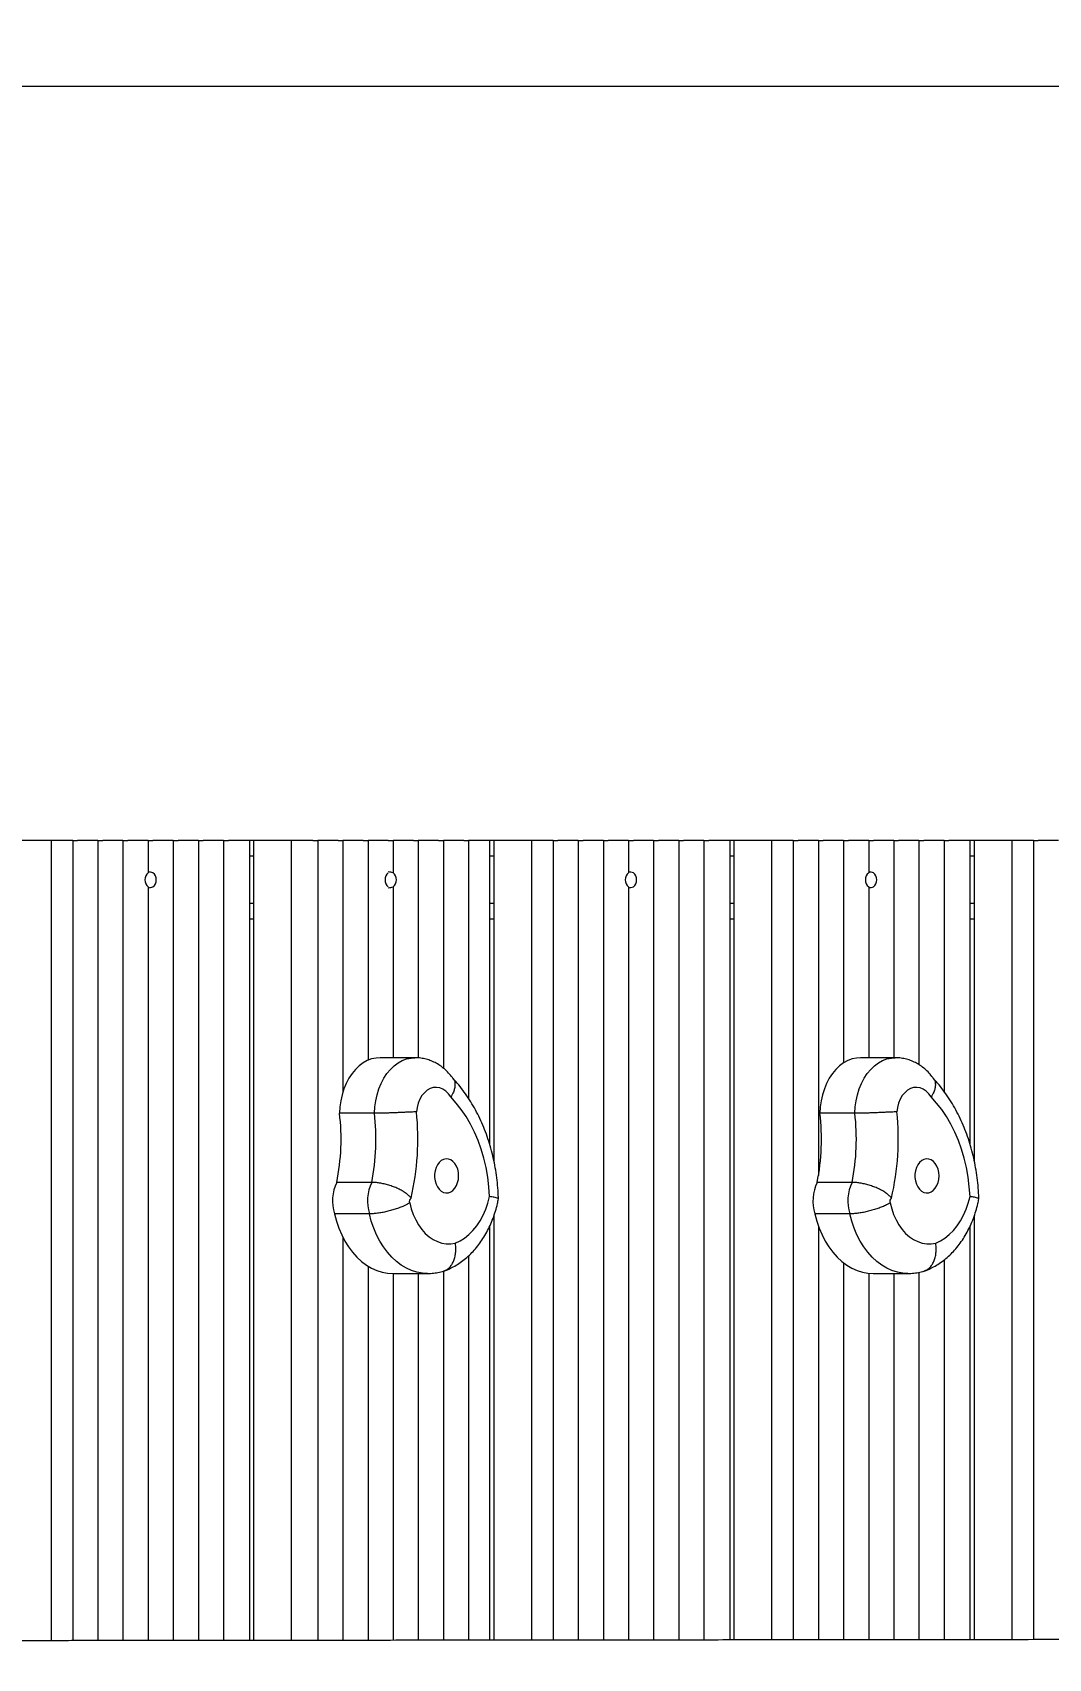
# Model space of a CAD drawing. Header units: millimetres. Extents: x -6028 to 5958, y -6064 to 4137.
# Drawn here: x 2095 to 2610, y 2169 to 2993 of the extents above; entities that cross this region are included whole.
import ezdxf

# ---------------------------------------------------------------- set-up
doc = ezdxf.new("R2010")
doc.units = ezdxf.units.MM
for name, color, linetype in [('DIKOM_ОБЪЕКТ', 7, 'Continuous'), ('DIKOM_РАЗМЕР_ЗОНА', 7, 'Continuous'), ('DIKOM_РАЗМЕР_ОБЪЕКТА', 7, 'Continuous')]:
    doc.layers.add(name, color=color, linetype=linetype)
doc.styles.add('style1', font='arial.ttf', dxfattribs={"width": 0.8})
doc.dimstyles.new('1-50', dxfattribs={"dimtxt": 300, "dimasz": 200, "dimexe": 100, "dimexo": 0, "dimgap": 100, "dimtad": 1, "dimtxsty": 'style1', "dimcen": 200, "dimclrd": 7, "dimclre": 7, "dimclrt": 7, "dimadec": 1, "dimazin": 2, "dimtfac": 1, "dimtmove": 0, "dimatfit": 2, "dimfxl": 0, "dimlwd": 25, "dimlwe": 18, "dimarcsym": 0})

# ---------------------------------------------------------------- blocks, each defined once
blk = doc.blocks.new('*D10')
at = {"layer": 'Defpoints', "color": 0, "transparency": 16777216}
for p in [(1555.59, 4137.49), (5858.35, 4137.49), (1555.59, -4898.38)]:
    blk.add_point(p, dxfattribs=at)
at = {"layer": 'DIKOM_РАЗМЕР_ЗОНА', "color": 7, "lineweight": 18, "transparency": 16777216}
for p, q in [((1555.59, 4137.49), (5958.35, 4137.49)), ((1555.59, -4898.38), (5958.35, -4898.38))]:
    blk.add_line(p, q, dxfattribs=at)
at = {"layer": 'DIKOM_РАЗМЕР_ЗОНА', "color": 7, "lineweight": 25, "transparency": 16777216}
blk.add_line((5858.35, -4698.38), (5858.35, 3937.49), dxfattribs=at)
at = {"layer": 'DIKOM_РАЗМЕР_ЗОНА', "color": 7, "transparency": 16777216}
for points in [[(5825.01, 3937.49), (5891.68, 3937.49), (5858.35, 4137.49)], [(5825.01, -4698.38), (5891.68, -4698.38), (5858.35, -4898.38)]]:
    blk.add_solid(points, dxfattribs=at)
at = {"layer": 'DIKOM_РАЗМЕР_ЗОНА', "color": 7, "transparency": 16777216, "insert": (5605.17, 52.12), "char_height": 300, "attachment_point": 5, "rotation": 90, "style": 'style1'}
blk.add_mtext('9050', dxfattribs=at)
blk = doc.blocks.new('*D11')
at = {"layer": 'Defpoints', "color": 0, "transparency": 16777216}
for p in [(259.43, 2965.58), (1920.55, -3002.33), (4022.59, -3002.33)]:
    blk.add_point(p, dxfattribs=at)
at = {"layer": 'DIKOM_РАЗМЕР_ОБЪЕКТА', "color": 7, "lineweight": 18, "transparency": 16777216}
for p, q in [((259.43, 2965.58), (4122.59, 2965.58)), ((1920.55, -3002.33), (4122.59, -3002.33))]:
    blk.add_line(p, q, dxfattribs=at)
at = {"layer": 'DIKOM_РАЗМЕР_ОБЪЕКТА', "color": 7, "lineweight": 25, "transparency": 16777216}
blk.add_line((4022.59, 2765.58), (4022.59, -2802.33), dxfattribs=at)
at = {"layer": 'DIKOM_РАЗМЕР_ОБЪЕКТА', "color": 7, "transparency": 16777216}
for points in [[(3989.25, 2765.58), (4055.92, 2765.58), (4022.59, 2965.58)], [(3989.25, -2802.33), (4055.92, -2802.33), (4022.59, -3002.33)]]:
    blk.add_solid(points, dxfattribs=at)
at = {"layer": 'DIKOM_РАЗМЕР_ОБЪЕКТА', "color": 7, "transparency": 16777216, "insert": (3769.41, -24.42), "char_height": 300, "attachment_point": 5, "rotation": 90, "style": 'style1'}
blk.add_mtext('6000', dxfattribs=at)

msp = doc.modelspace()

# ---------------------------------------------------------------- linework, layer by layer
at = {"layer": 'DIKOM_ОБЪЕКТ', "color": 7, "linetype": 'Continuous', "lineweight": 15}
for p, q in [((2104.81, 2583.494), (2085.718, 2583.494)), ((2104.81, 2178.003), (2104.81, 2583.494)), ((2115.606, 2583.494), (2104.81, 2583.494)), ((2115.606, 2583.494), (2115.606, 2178.014)), ((2115.606, 2583.494), (2118.055, 2583.494)), ((2128.334, 2583.494), (2118.055, 2583.494)), ((2128.334, 2583.494), (2128.334, 2178.028)), ((2128.334, 2583.494), (2130.783, 2583.494)), ((2141.062, 2583.494), (2130.783, 2583.494)), ((2141.062, 2583.494), (2141.062, 2178.041)), ((2141.062, 2583.494), (2143.511, 2583.494)), ((2153.789, 2583.494), (2143.511, 2583.494)), ((2153.789, 2583.494), (2153.789, 2567.099)), ((2153.789, 2583.494), (2156.239, 2583.494)), ((2166.517, 2583.494), (2156.239, 2583.494)), ((2166.517, 2583.494), (2166.517, 2178.068)), ((2166.517, 2583.494), (2168.967, 2583.494)), ((2179.245, 2583.494), (2168.967, 2583.494)), ((2179.245, 2583.494), (2179.245, 2178.081)), ((2179.245, 2583.494), (2181.695, 2583.494)), ((2191.973, 2583.494), (2181.695, 2583.494)), ((2191.973, 2583.494), (2191.973, 2178.094)), ((2191.973, 2583.494), (2194.423, 2583.494)), ((2205.219, 2583.494), (2194.423, 2583.494)), ((2205.219, 2178.108), (2205.219, 2583.494)), ((2207.34, 2583.494), (2205.219, 2583.494)), ((2207.34, 2178.11), (2207.34, 2583.494)), ((2226.432, 2583.494), (2207.34, 2583.494)), ((2226.432, 2178.129), (2226.432, 2583.494)), ((2237.228, 2583.494), (2226.432, 2583.494)), ((2237.228, 2583.494), (2239.678, 2583.494)), ((2239.678, 2583.494), (2239.678, 2178.143)), ((2249.956, 2583.494), (2239.678, 2583.494)), ((2249.956, 2583.494), (2252.405, 2583.494)), ((2252.405, 2583.494), (2252.405, 2455.93)), ((2262.684, 2583.494), (2252.405, 2583.494)), ((2262.684, 2583.494), (2265.133, 2583.494)), ((2265.133, 2583.494), (2265.133, 2472.048)), ((2275.412, 2583.494), (2265.133, 2583.494)), ((2275.412, 2583.494), (2277.861, 2583.494)), ((2277.861, 2583.494), (2277.861, 2567.099)), ((2288.14, 2583.494), (2277.861, 2583.494)), ((2288.14, 2583.494), (2290.589, 2583.494)), ((2290.589, 2583.494), (2290.589, 2473.243)), ((2300.868, 2583.494), (2290.589, 2583.494)), ((2300.868, 2583.494), (2303.317, 2583.494)), ((2303.317, 2583.494), (2303.317, 2468.042)), ((2313.596, 2583.494), (2303.317, 2583.494)), ((2313.596, 2583.494), (2316.045, 2583.494)), ((2316.045, 2583.494), (2316.045, 2452.731)), ((2326.841, 2583.494), (2316.045, 2583.494)), ((2326.841, 2429.149), (2326.841, 2583.494)), ((2328.962, 2583.494), (2326.841, 2583.494)), ((2328.962, 2420.64), (2328.962, 2583.494)), ((2348.054, 2583.494), (2328.962, 2583.494)), ((2348.054, 2178.252), (2348.054, 2583.494)), ((2358.85, 2583.494), (2348.054, 2583.494)), ((2358.85, 2583.494), (2358.85, 2178.263)), ((2358.85, 2583.494), (2361.3, 2583.494)), ((2371.578, 2583.494), (2361.3, 2583.494)), ((2371.578, 2583.494), (2371.578, 2178.276)), ((2371.578, 2583.494), (2374.028, 2583.494)), ((2384.306, 2583.494), (2374.028, 2583.494)), ((2384.306, 2583.494), (2384.306, 2178.289)), ((2384.306, 2583.494), (2386.756, 2583.494)), ((2397.034, 2583.494), (2386.756, 2583.494)), ((2397.034, 2583.494), (2397.034, 2567.099)), ((2397.034, 2583.494), (2399.484, 2583.494)), ((2409.762, 2583.494), (2399.484, 2583.494)), ((2409.762, 2583.494), (2409.762, 2178.316)), ((2409.762, 2583.494), (2412.212, 2583.494)), ((2422.49, 2583.494), (2412.212, 2583.494)), ((2422.49, 2583.494), (2422.49, 2178.329)), ((2422.49, 2583.494), (2424.939, 2583.494)), ((2435.218, 2583.494), (2424.939, 2583.494)), ((2435.218, 2583.494), (2435.218, 2178.342)), ((2435.218, 2583.494), (2437.667, 2583.494)), ((2448.464, 2583.494), (2437.667, 2583.494)), ((2448.464, 2178.356), (2448.464, 2583.494)), ((2450.585, 2583.494), (2448.464, 2583.494)), ((2450.585, 2178.358), (2450.585, 2583.494)), ((2469.677, 2583.494), (2450.585, 2583.494)), ((2469.677, 2178.378), (2469.677, 2583.494)), ((2480.473, 2583.494), (2469.677, 2583.494)), ((2480.473, 2583.494), (2480.473, 2178.389)), ((2480.473, 2583.494), (2482.922, 2583.494)), ((2493.201, 2583.494), (2482.922, 2583.494)), ((2493.201, 2583.494), (2493.201, 2413.703)), ((2493.201, 2583.494), (2495.65, 2583.494)), ((2505.929, 2583.494), (2495.65, 2583.494)), ((2505.929, 2583.494), (2505.929, 2470.725)), ((2505.929, 2583.494), (2508.378, 2583.494)), ((2518.656, 2583.494), (2508.378, 2583.494)), ((2518.656, 2583.494), (2518.656, 2567.099)), ((2518.656, 2583.494), (2521.106, 2583.494)), ((2531.384, 2583.494), (2521.106, 2583.494)), ((2531.384, 2583.494), (2531.384, 2473.349)), ((2531.384, 2583.494), (2533.834, 2583.494)), ((2544.112, 2583.494), (2533.834, 2583.494)), ((2544.112, 2583.494), (2544.112, 2469.805)), ((2544.112, 2583.494), (2546.562, 2583.494)), ((2556.84, 2583.494), (2546.562, 2583.494)), ((2556.84, 2583.494), (2556.84, 2456.268)), ((2556.84, 2583.494), (2559.29, 2583.494)), ((2570.086, 2583.494), (2559.29, 2583.494)), ((2570.086, 2429.149), (2570.086, 2583.494)), ((2572.207, 2583.494), (2570.086, 2583.494)), ((2572.207, 2420.64), (2572.207, 2583.494)), ((2591.299, 2583.494), (2572.207, 2583.494)), ((2591.299, 2178.509), (2591.299, 2583.494)), ((2602.095, 2583.494), (2591.299, 2583.494)), ((2602.095, 2583.494), (2602.095, 2178.52)), ((2602.095, 2583.494), (2604.545, 2583.494)), ((2614.823, 2583.494), (2604.545, 2583.494)), ((2207.34, 2575.494), (2205.219, 2575.494)), ((2328.962, 2575.494), (2326.841, 2575.494)), ((2450.585, 2575.494), (2448.464, 2575.494)), ((2572.207, 2575.494), (2570.086, 2575.494)), ((2153.789, 2559.888), (2153.789, 2178.055)), ((2277.861, 2559.888), (2277.861, 2473.349)), ((2397.034, 2559.888), (2397.034, 2178.302)), ((2518.656, 2559.888), (2518.656, 2473.349)), ((2207.34, 2551.494), (2205.219, 2551.494)), ((2328.962, 2551.494), (2326.841, 2551.494)), ((2450.585, 2551.494), (2448.464, 2551.494)), ((2572.207, 2551.494), (2570.086, 2551.494)), ((2207.34, 2543.494), (2205.219, 2543.494)), ((2328.962, 2543.494), (2326.841, 2543.494)), ((2450.585, 2543.494), (2448.464, 2543.494)), ((2572.207, 2543.494), (2570.086, 2543.494)), ((2288.886, 2473.349), (2271.208, 2473.349)), ((2532.131, 2473.349), (2514.453, 2473.349)), ((2268.385, 2445.206), (2250.707, 2445.206)), ((2511.629, 2445.206), (2493.952, 2445.206)), ((2266.984, 2410.223), (2249.307, 2410.223)), ((2510.229, 2410.223), (2492.551, 2410.223)), ((2265.821, 2394.239), (2248.143, 2394.239)), ((2328.962, 2178.233), (2328.962, 2393.521)), ((2509.065, 2394.239), (2491.388, 2394.239)), ((2572.207, 2178.488), (2572.207, 2393.521)), ((2252.405, 2382.382), (2252.405, 2178.156)), ((2326.841, 2178.231), (2326.841, 2388.134)), ((2493.201, 2388.078), (2493.201, 2178.403)), ((2570.086, 2178.486), (2570.086, 2388.134)), ((2316.045, 2373.006), (2316.045, 2178.22)), ((2265.133, 2367.786), (2265.133, 2178.168)), ((2303.317, 2365.238), (2303.317, 2178.207)), ((2505.929, 2369.495), (2505.929, 2178.417)), ((2544.112, 2364.634), (2544.112, 2178.457)), ((2556.84, 2370.912), (2556.84, 2178.471)), ((2277.629, 2364.072), (2295.307, 2364.072)), ((2277.861, 2364.072), (2277.861, 2178.181)), ((2290.589, 2364.072), (2290.589, 2178.194)), ((2518.656, 2364.184), (2518.656, 2178.43)), ((2520.874, 2364.072), (2538.552, 2364.072)), ((2531.384, 2364.072), (2531.384, 2178.444))]:
    msp.add_line(p, q, dxfattribs=at)
at = {"layer": 'DIKOM_ОБЪЕКТ', "color": 7, "linetype": 'Continuous', "lineweight": 15, "flags": 128}
for points in [[(2271.208, 2473.349), (2269.227, 2473.213), (2266.976, 2472.725), (2264.777, 2471.886), (2262.657, 2470.708), (2260.643, 2469.204), (2258.759, 2467.395), (2257.028, 2465.3), (2255.473, 2462.948), (2254.111, 2460.366), (2252.961, 2457.587), (2252.035, 2454.644), (2251.346, 2451.574), (2250.901, 2448.415), (2250.707, 2445.206)], [(2268.385, 2445.206), (2268.579, 2448.415), (2269.023, 2451.574), (2269.713, 2454.644), (2270.638, 2457.587), (2271.789, 2460.366), (2273.151, 2462.948), (2274.706, 2465.3), (2276.437, 2467.395), (2278.321, 2469.204), (2280.335, 2470.708), (2282.454, 2471.886), (2284.653, 2472.725), (2286.904, 2473.213), (2288.89, 2473.349)], [(2514.453, 2473.349), (2512.471, 2473.213), (2510.22, 2472.725), (2508.021, 2471.886), (2505.902, 2470.708), (2503.888, 2469.204), (2502.004, 2467.395), (2500.273, 2465.3), (2498.718, 2462.948), (2497.356, 2460.366), (2496.205, 2457.587), (2495.28, 2454.644), (2494.59, 2451.574), (2494.146, 2448.415), (2493.952, 2445.206)], [(2511.629, 2445.206), (2511.823, 2448.415), (2512.268, 2451.574), (2512.957, 2454.644), (2513.883, 2457.587), (2515.034, 2460.366), (2516.395, 2462.948), (2517.951, 2465.3), (2519.681, 2467.395), (2521.565, 2469.204), (2523.579, 2470.708), (2525.699, 2471.886), (2527.898, 2472.725), (2530.149, 2473.213), (2532.135, 2473.349)], [(2307.004, 2453.471), (2305.837, 2455.098), (2304.496, 2456.43), (2303.018, 2457.432), (2301.444, 2458.075), (2299.816, 2458.342), (2298.179, 2458.225), (2296.578, 2457.729), (2295.057, 2456.866), (2293.658, 2455.66), (2292.418, 2454.144), (2291.372, 2452.36), (2290.548, 2450.356), (2289.969, 2448.188), (2289.651, 2445.914)], [(2550.249, 2453.471), (2549.082, 2455.098), (2547.741, 2456.43), (2546.263, 2457.432), (2544.688, 2458.075), (2543.06, 2458.342), (2541.424, 2458.225), (2539.823, 2457.729), (2538.302, 2456.866), (2536.902, 2455.66), (2535.663, 2454.144), (2534.616, 2452.36), (2533.793, 2450.356), (2533.214, 2448.188), (2532.896, 2445.914)], [(2326.727, 2403.076), (2326.368, 2408.007), (2325.755, 2412.887), (2324.89, 2417.691), (2323.78, 2422.393), (2322.429, 2426.967), (2320.845, 2431.388), (2319.037, 2435.634), (2317.013, 2439.682), (2314.786, 2443.509), (2312.367, 2447.096), (2309.768, 2450.422), (2307.004, 2453.471)], [(2569.972, 2403.076), (2569.613, 2408.007), (2568.999, 2412.887), (2568.135, 2417.691), (2567.025, 2422.393), (2565.674, 2426.967), (2564.09, 2431.388), (2562.281, 2435.634), (2560.258, 2439.682), (2558.031, 2443.509), (2555.611, 2447.096), (2553.013, 2450.422), (2550.249, 2453.471)], [(2303.405, 2421.85), (2302.247, 2421.247), (2301.198, 2420.327), (2300.301, 2419.128), (2299.594, 2417.697), (2299.105, 2416.095), (2298.854, 2414.386), (2298.851, 2412.64), (2299.096, 2410.93), (2299.581, 2409.324), (2300.283, 2407.889), (2301.176, 2406.684), (2302.222, 2405.757), (2303.379, 2405.147), (2304.598, 2404.879), (2305.831, 2404.963), (2307.026, 2405.397), (2308.136, 2406.162), (2309.114, 2407.228), (2309.92, 2408.55), (2310.521, 2410.074), (2310.893, 2411.738), (2311.021, 2413.474), (2310.899, 2415.211), (2310.532, 2416.878), (2309.935, 2418.406), (2309.134, 2419.733), (2308.159, 2420.804), (2307.052, 2421.577), (2305.858, 2422.018), (2304.625, 2422.11), (2303.405, 2421.85)], [(2546.65, 2421.85), (2545.491, 2421.247), (2544.443, 2420.327), (2543.546, 2419.128), (2542.839, 2417.697), (2542.349, 2416.095), (2542.098, 2414.386), (2542.095, 2412.64), (2542.341, 2410.93), (2542.825, 2409.324), (2543.528, 2407.889), (2544.421, 2406.684), (2545.467, 2405.757), (2546.623, 2405.147), (2547.843, 2404.879), (2549.076, 2404.963), (2550.271, 2405.397), (2551.381, 2406.162), (2552.358, 2407.228), (2553.164, 2408.55), (2553.766, 2410.074), (2554.138, 2411.738), (2554.266, 2413.474), (2554.144, 2415.211), (2553.777, 2416.878), (2553.18, 2418.406), (2552.378, 2419.733), (2551.404, 2420.804), (2550.297, 2421.577), (2549.103, 2422.018), (2547.87, 2422.11), (2546.65, 2421.85)], [(2286.288, 2399.905), (2287.049, 2396.853), (2288.047, 2393.939), (2289.269, 2391.202), (2290.7, 2388.675), (2292.321, 2386.391), (2294.113, 2384.377), (2296.053, 2382.659), (2298.117, 2381.258), (2300.278, 2380.193), (2302.51, 2379.476), (2304.785, 2379.116), (2307.074, 2379.119), (2309.348, 2379.483)], [(2309.348, 2379.483), (2311.736, 2380.584), (2314.034, 2382.016), (2316.219, 2383.766), (2318.27, 2385.815), (2320.167, 2388.143), (2321.889, 2390.728), (2323.421, 2393.542), (2324.746, 2396.559), (2325.852, 2399.747), (2326.727, 2403.076)], [(2529.533, 2399.905), (2530.294, 2396.853), (2531.292, 2393.939), (2532.514, 2391.202), (2533.944, 2388.675), (2535.566, 2386.391), (2537.358, 2384.377), (2539.298, 2382.659), (2541.361, 2381.258), (2543.523, 2380.193), (2545.755, 2379.476), (2548.03, 2379.116), (2550.318, 2379.119), (2552.593, 2379.483)], [(2552.593, 2379.483), (2554.981, 2380.584), (2557.278, 2382.016), (2559.464, 2383.766), (2561.515, 2385.815), (2563.411, 2388.143), (2565.134, 2390.728), (2566.665, 2393.542), (2567.991, 2396.559), (2569.097, 2399.747), (2569.972, 2403.076)], [(2248.143, 2394.239), (2249.134, 2390.552), (2250.355, 2387.005), (2251.796, 2383.627), (2253.446, 2380.446), (2255.291, 2377.487), (2257.317, 2374.775), (2259.506, 2372.33), (2261.842, 2370.173), (2264.305, 2368.322), (2266.875, 2366.79), (2269.533, 2365.591), (2272.256, 2364.735), (2275.022, 2364.227), (2277.629, 2364.072)], [(2295.299, 2364.072), (2292.7, 2364.227), (2289.934, 2364.735), (2287.211, 2365.591), (2284.553, 2366.79), (2281.982, 2368.322), (2279.519, 2370.173), (2277.184, 2372.33), (2274.994, 2374.775), (2272.969, 2377.487), (2271.124, 2380.446), (2269.474, 2383.627), (2268.033, 2387.005), (2266.812, 2390.552), (2265.821, 2394.239)], [(2491.388, 2394.239), (2492.379, 2390.552), (2493.6, 2387.005), (2495.041, 2383.627), (2496.691, 2380.446), (2498.536, 2377.487), (2500.561, 2374.775), (2502.751, 2372.33), (2505.086, 2370.173), (2507.55, 2368.322), (2510.12, 2366.79), (2512.778, 2365.591), (2515.501, 2364.735), (2518.267, 2364.227), (2520.874, 2364.072)], [(2538.544, 2364.072), (2535.945, 2364.227), (2533.178, 2364.735), (2530.456, 2365.591), (2527.798, 2366.79), (2525.227, 2368.322), (2522.764, 2370.173), (2520.428, 2372.33), (2518.239, 2374.775), (2516.214, 2377.487), (2514.369, 2380.446), (2512.719, 2383.627), (2511.277, 2387.005), (2510.056, 2390.552), (2509.065, 2394.239)]]:
    msp.add_lwpolyline(points, dxfattribs=at)
at = {"layer": 'DIKOM_ОБЪЕКТ', "color": 7, "linetype": 'Continuous', "lineweight": 15}
for centre, radius, start, end in [((2156.896, 2563.494), 4.759, 130.751455, 229.248545), ((2153.132, 2563.494), 4.759, 310.747753, 49.252247), ((2278.518, 2563.494), 4.759, 130.747753, 229.252247), ((2274.754, 2563.494), 4.759, 310.751455, 49.248545), ((2400.141, 2563.494), 4.759, 130.747753, 229.252247), ((2396.377, 2563.494), 4.759, 310.747753, 49.252247), ((2521.763, 2563.494), 4.759, 130.751455, 229.248545), ((2517.999, 2563.494), 4.759, 310.747753, 49.252247), ((2141.138, 2432.072), 110.354, 348.580465, 6.835326), ((2158.815, 2432.072), 110.354, 348.580465, 6.835326), ((2159.578, 2432.072), 130.808, 346.771131, 6.074519), ((2384.384, 2432.072), 110.352, 348.580144, 6.835257), ((2402.062, 2432.072), 110.352, 348.580144, 6.835257), ((2402.829, 2432.072), 130.802, 346.770649, 6.075002), ((2269.307, 2400.733), 22.137, 154.614588, 197.057101), ((2286.984, 2400.733), 22.137, 154.614588, 197.057101), ((2512.552, 2400.733), 22.138, 154.615299, 197.05724), ((2530.229, 2400.733), 22.138, 154.615299, 197.05724), ((2287.578, 2400.748), 1.54, 115.49227, 213.150075), ((2530.822, 2400.748), 1.54, 115.496563, 213.151455)]:
    msp.add_arc(centre, radius, start, end, dxfattribs=at)
for centre, start_param, end_param in [((2152.893, 2563.494), 1.1229639, 1.454509), ((2274.515, 2563.494), 1.1229639, 1.454509), ((2396.138, 2563.494), 1.1229639, 1.454509), ((2517.76, 2563.494), 1.1229639, 1.454509), ((2152.893, 2563.494), 4.8286763, 5.1602214), ((2274.515, 2563.494), 4.8286763, 5.1602214), ((2396.138, 2563.494), 4.8286763, 5.1602214), ((2517.76, 2563.494), 4.8286763, 5.1602214)]:
    msp.add_ellipse(centre, major_axis=(7.727, 0), ratio=0.5176381, start_param=start_param, end_param=end_param, dxfattribs=at)
for points, knots in [([(2308.353, 2462.591), (2308.337, 2462.616), (2307.778, 2463.492), (2306.491, 2465.071), (2304.431, 2467.217), (2302.153, 2469.061), (2299.725, 2470.595), (2297.179, 2471.796), (2294.556, 2472.671), (2291.893, 2473.178), (2289.993, 2473.389), (2288.998, 2473.338), (2288.891, 2473.332)], [0, 0, 0, 0, 0.0038398, 0.1328707, 0.2612894, 0.3877397, 0.5118571, 0.6335641, 0.7529887, 0.8703967, 0.9861414, 1, 1, 1, 1]), ([(2551.598, 2462.591), (2551.582, 2462.616), (2551.023, 2463.492), (2549.736, 2465.071), (2547.676, 2467.217), (2545.398, 2469.061), (2542.97, 2470.595), (2540.424, 2471.796), (2537.801, 2472.671), (2535.137, 2473.178), (2533.238, 2473.389), (2532.242, 2473.338), (2532.136, 2473.332)], [0, 0, 0, 0, 0.00384043, 0.13287062, 0.26128935, 0.3877397, 0.51185704, 0.63356479, 0.75298872, 0.87039747, 0.98614214, 1, 1, 1, 1]), ([(2308.318, 2462.567), (2308.404, 2462.464), (2308.775, 2462.024), (2309.093, 2460.977), (2309.241, 2459.481), (2308.999, 2457.783), (2308.339, 2455.791), (2307.554, 2454.315), (2307.012, 2453.483), (2307.004, 2453.471)], [0, 0, 0, 0, 0.05319715, 0.22769349, 0.40722658, 0.58217356, 0.76215295, 0.99643616, 1, 1, 1, 1]), ([(2331.169, 2401.851), (2331.152, 2402.434), (2331.086, 2404.731), (2330.796, 2408.732), (2330.212, 2413.824), (2329.384, 2418.862), (2328.323, 2423.828), (2327.028, 2428.703), (2325.504, 2433.469), (2323.753, 2438.108), (2321.78, 2442.601), (2319.591, 2446.931), (2317.192, 2451.076), (2314.592, 2455.024), (2311.791, 2458.74), (2309.548, 2461.41), (2308.216, 2462.8), (2307.93, 2463.098)], [0, 0, 0, 0, 0.02491779, 0.09812798, 0.17138208, 0.24468435, 0.31804528, 0.3914734, 0.46497281, 0.5385414, 0.61217072, 0.68583984, 0.7595073, 0.83312488, 0.90663148, 0.9799521, 1, 1, 1, 1]), ([(2551.563, 2462.567), (2551.649, 2462.464), (2552.02, 2462.024), (2552.338, 2460.977), (2552.486, 2459.481), (2552.243, 2457.783), (2551.585, 2455.79), (2550.797, 2454.316), (2550.257, 2453.483), (2550.249, 2453.471)], [0, 0, 0, 0, 0.0531939, 0.2276931, 0.4072276, 0.5821732, 0.7621544, 0.9964421, 1, 1, 1, 1]), ([(2574.414, 2401.851), (2574.397, 2402.434), (2574.331, 2404.731), (2574.041, 2408.732), (2573.457, 2413.824), (2572.629, 2418.862), (2571.567, 2423.828), (2570.273, 2428.703), (2568.748, 2433.469), (2566.998, 2438.108), (2565.025, 2442.601), (2562.836, 2446.931), (2560.436, 2451.076), (2557.836, 2455.024), (2555.036, 2458.74), (2552.792, 2461.41), (2551.46, 2462.8), (2551.175, 2463.098)], [0, 0, 0, 0, 0.0249178, 0.098128, 0.1713823, 0.2446844, 0.3180454, 0.3914733, 0.4649728, 0.5385416, 0.6121707, 0.6858398, 0.7595077, 0.8331253, 0.9066319, 0.9799531, 1, 1, 1, 1]), ([(2289.651, 2445.914), (2289.64, 2445.914), (2288.831, 2445.894), (2287.269, 2445.84), (2284.761, 2445.735), (2282.353, 2445.629), (2279.831, 2445.52), (2277.314, 2445.417), (2274.82, 2445.328), (2272.471, 2445.26), (2270.264, 2445.215), (2269.017, 2445.209), (2268.385, 2445.206)], [0, 0, 0, 0, 0.0020463, 0.1451499, 0.2509398, 0.3597601, 0.4650826, 0.5734321, 0.6785527, 0.7867055, 0.8918267, 1, 1, 1, 1]), ([(2532.896, 2445.914), (2532.885, 2445.914), (2532.077, 2445.893), (2530.514, 2445.84), (2528.006, 2445.735), (2525.597, 2445.629), (2523.076, 2445.52), (2520.558, 2445.417), (2518.064, 2445.328), (2515.716, 2445.26), (2513.509, 2445.215), (2512.262, 2445.209), (2511.629, 2445.206)], [0, 0, 0, 0, 0.0020409, 0.1451465, 0.2509367, 0.3597575, 0.4650853, 0.573435, 0.6785559, 0.78671, 0.8918303, 1, 1, 1, 1]), ([(2286.915, 2402.138), (2286.911, 2402.144), (2286.615, 2402.644), (2285.861, 2403.518), (2284.389, 2404.748), (2282.524, 2405.94), (2280.327, 2407.052), (2277.984, 2408.014), (2275.616, 2408.804), (2273.244, 2409.434), (2270.986, 2409.882), (2268.841, 2410.169), (2267.609, 2410.205), (2266.984, 2410.223)], [0, 0, 0, 0, 0.001079, 0.081256, 0.1643745, 0.2682266, 0.3751128, 0.4780698, 0.5839566, 0.6864885, 0.791963, 0.8944912, 1, 1, 1, 1]), ([(2530.159, 2402.138), (2530.155, 2402.144), (2529.862, 2402.645), (2529.105, 2403.517), (2527.634, 2404.748), (2525.768, 2405.94), (2523.572, 2407.052), (2521.229, 2408.014), (2518.861, 2408.804), (2516.489, 2409.434), (2514.231, 2409.882), (2512.086, 2410.169), (2510.854, 2410.205), (2510.229, 2410.223)], [0, 0, 0, 0, 0.0010779, 0.0812546, 0.1643762, 0.2682232, 0.3751096, 0.4780709, 0.5839572, 0.6864842, 0.7919583, 0.8944862, 1, 1, 1, 1]), ([(2286.288, 2399.905), (2286.28, 2399.899), (2285.572, 2399.381), (2284.136, 2398.613), (2281.788, 2397.596), (2279.494, 2396.768), (2277.069, 2396.026), (2274.627, 2395.399), (2272.192, 2394.889), (2269.883, 2394.521), (2267.7, 2394.284), (2266.453, 2394.254), (2265.821, 2394.239)], [0, 0, 0, 0, 0.0016805, 0.1432301, 0.2488635, 0.3575576, 0.4631186, 0.5717342, 0.6772708, 0.7858652, 0.8914008, 1, 1, 1, 1]), ([(2303.527, 2365.269), (2304.138, 2365.499), (2305.771, 2366.114), (2308.337, 2367.377), (2311.193, 2369.093), (2313.927, 2371.094), (2316.528, 2373.364), (2318.982, 2375.896), (2321.27, 2378.677), (2323.378, 2381.69), (2325.289, 2384.916), (2326.99, 2388.332), (2328.471, 2391.913), (2329.713, 2395.636), (2330.607, 2398.952), (2331.008, 2401.042), (2331.159, 2401.825)], [0, 0, 0, 0, 0.0430569, 0.115084, 0.1875774, 0.2608902, 0.3350973, 0.4102219, 0.4862141, 0.562971, 0.6403486, 0.7181878, 0.7963375, 0.8746701, 0.9530815, 1, 1, 1, 1]), ([(2331.136, 2401.85), (2331.147, 2401.868), (2331.199, 2401.948), (2330.869, 2402.125), (2330.136, 2402.378), (2328.836, 2402.692), (2327.567, 2402.933), (2326.737, 2403.075), (2326.727, 2403.076)], [0, 0, 0, 0, 0.0602967, 0.2746903, 0.4851568, 0.7015735, 0.9965864, 1, 1, 1, 1]), ([(2529.533, 2399.905), (2529.525, 2399.899), (2528.815, 2399.382), (2527.382, 2398.613), (2525.032, 2397.596), (2522.738, 2396.768), (2520.314, 2396.026), (2517.872, 2395.399), (2515.437, 2394.889), (2513.128, 2394.521), (2510.945, 2394.284), (2509.698, 2394.254), (2509.065, 2394.239)], [0, 0, 0, 0, 0.0016837, 0.1432345, 0.2488669, 0.3575563, 0.4631172, 0.5717327, 0.6772687, 0.7858676, 0.8914031, 1, 1, 1, 1]), ([(2546.772, 2365.269), (2547.383, 2365.499), (2549.016, 2366.114), (2551.581, 2367.377), (2554.438, 2369.093), (2557.171, 2371.094), (2559.773, 2373.364), (2562.226, 2375.896), (2564.515, 2378.677), (2566.622, 2381.69), (2568.534, 2384.916), (2570.234, 2388.332), (2571.715, 2391.913), (2572.958, 2395.636), (2573.852, 2398.952), (2574.253, 2401.042), (2574.403, 2401.825)], [0, 0, 0, 0, 0.0430564, 0.1150841, 0.1875771, 0.2608883, 0.3350971, 0.4102221, 0.4862144, 0.5629715, 0.6403491, 0.7181881, 0.796337, 0.8746703, 0.9530821, 1, 1, 1, 1]), ([(2574.38, 2401.85), (2574.392, 2401.868), (2574.444, 2401.948), (2574.113, 2402.125), (2573.381, 2402.378), (2572.08, 2402.692), (2570.812, 2402.933), (2569.981, 2403.075), (2569.972, 2403.076)], [0, 0, 0, 0, 0.06029701, 0.27469162, 0.48515608, 0.70157825, 0.99658636, 1, 1, 1, 1]), ([(2302.914, 2365.087), (2303.424, 2365.25), (2304.481, 2365.588), (2305.912, 2366.6), (2307.185, 2367.963), (2308.226, 2369.677), (2308.99, 2371.649), (2309.47, 2373.863), (2309.66, 2376.451), (2309.52, 2378.374), (2309.352, 2379.458), (2309.348, 2379.483)], [0, 0, 0, 0, 0.1115633, 0.2312163, 0.354337, 0.474011, 0.5971536, 0.7168907, 0.8400958, 0.9962046, 1, 1, 1, 1]), ([(2546.159, 2365.087), (2546.669, 2365.25), (2547.725, 2365.588), (2549.157, 2366.6), (2550.429, 2367.963), (2551.47, 2369.676), (2552.235, 2371.649), (2552.715, 2373.863), (2552.905, 2376.451), (2552.765, 2378.374), (2552.597, 2379.458), (2552.593, 2379.483)], [0, 0, 0, 0, 0.1115636, 0.2312169, 0.354335, 0.4740117, 0.597153, 0.7168918, 0.8400958, 0.9962046, 1, 1, 1, 1]), ([(2295.298, 2364.112), (2295.801, 2364.104), (2297.32, 2364.079), (2299.798, 2364.38), (2301.828, 2364.776), (2302.842, 2365.049), (2302.919, 2365.07)], [0, 0, 0, 0, 0.1958613, 0.5913726, 0.9692043, 1, 1, 1, 1]), ([(2538.543, 2364.112), (2539.046, 2364.104), (2540.565, 2364.079), (2543.043, 2364.38), (2545.072, 2364.776), (2546.087, 2365.049), (2546.164, 2365.07)], [0, 0, 0, 0, 0.1958459, 0.5913726, 0.9691892, 1, 1, 1, 1]), ([(2926.435, 2178.887), (2923.307, 2178.884), (2917.2, 2178.876), (2908.238, 2178.866), (2899.68, 2178.855), (2891.515, 2178.846), (2883.737, 2178.836), (2876.345, 2178.828), (2869.517, 2178.82), (2863.239, 2178.812), (2857.5, 2178.806), (2852.104, 2178.799), (2847.06, 2178.793), (2842.377, 2178.788), (2834.394, 2178.779), (2822.682, 2178.765), (2806.593, 2178.747), (2789.137, 2178.727), (2770.237, 2178.705), (2750.003, 2178.683), (2729.038, 2178.659), (2707.435, 2178.636), (2684.831, 2178.611), (2661.277, 2178.585), (2636.823, 2178.558), (2611.998, 2178.531), (2586.926, 2178.504), (2561.391, 2178.476), (2538.74, 2178.452), (2519.14, 2178.431), (2502.88, 2178.413), (2486.221, 2178.396), (2469.122, 2178.377), (2451.544, 2178.359), (2433.444, 2178.34), (2414.78, 2178.321), (2395.409, 2178.301), (2375.269, 2178.28), (2354.426, 2178.259), (2333.157, 2178.237), (2311.584, 2178.215), (2289.965, 2178.194), (2268.422, 2178.172), (2247.078, 2178.15), (2225.95, 2178.129), (2206.846, 2178.109), (2189.791, 2178.092), (2174.747, 2178.076), (2160.135, 2178.061), (2146.023, 2178.047), (2132.485, 2178.032), (2119.592, 2178.019), (2107.419, 2178.006), (2095.917, 2177.993), (2085.039, 2177.981), (2074.732, 2177.97), (2064.946, 2177.959), (2054.071, 2177.947), (2042.349, 2177.933), (2029.917, 2177.919), (2018.058, 2177.905), (2006.727, 2177.892), (1995.851, 2177.879), (1985.431, 2177.866), (1975.487, 2177.854), (1966.794, 2177.844), (1959.223, 2177.835), (1952.662, 2177.827), (1947.292, 2177.82), (1942.909, 2177.815), (1939.328, 2177.811), (1935.366, 2177.806), (1931.016, 2177.8), (1926.348, 2177.795), (1921.336, 2177.789), (1915.951, 2177.782), (1910.043, 2177.775), (1903.531, 2177.767), (1896.31, 2177.759), (1889.403, 2177.751), (1882.988, 2177.743), (1877.601, 2177.737), (1874.423, 2177.734), (1872.933, 2177.732)], [0, 0, 0, 0, 0.0129511, 0.0252864, 0.0370043, 0.0481039, 0.0585848, 0.0684469, 0.0776908, 0.0856218, 0.0930345, 0.0999295, 0.1063078, 0.11217, 0.1175183, 0.1359966, 0.1548026, 0.1739398, 0.1947222, 0.2155108, 0.2363046, 0.2571156, 0.2779359, 0.300036, 0.3221674, 0.3443616, 0.366619, 0.388892, 0.4111703, 0.4242829, 0.4373725, 0.4504329, 0.4634592, 0.4764521, 0.4894167, 0.5023633, 0.5153051, 0.5284806, 0.5416788, 0.5549188, 0.5682057, 0.5815366, 0.5946701, 0.6078376, 0.6210281, 0.6342084, 0.644168, 0.6540976, 0.6639935, 0.6738559, 0.6836912, 0.6935125, 0.7033394, 0.7131887, 0.7230662, 0.732976, 0.7429164, 0.7528809, 0.767847, 0.7827926, 0.7976815, 0.8125219, 0.8273271, 0.8420966, 0.8565389, 0.8705326, 0.8806925, 0.8906078, 0.9002853, 0.9051549, 0.9105968, 0.9166119, 0.9232015, 0.9303654, 0.9376773, 0.945501, 0.9538343, 0.9626756, 0.9720245, 0.9818838, 0.9880476, 0.9943967, 1, 1, 1, 1])]:
    msp.add_open_spline(points, degree=3, knots=knots, dxfattribs=at)

# ---------------------------------------------------------------- dimensions: what is measured, and where the dimension line sits
at = {"layer": 'DIKOM_РАЗМЕР_ЗОНА'}
dim = msp.add_linear_dim(base=(5858.345, 4137.494), p1=(1555.593, -4898.379), p2=(1555.593, 4137.494), angle=90, text='9050', dimstyle='1-50', dxfattribs=at)
dim.commit()
dim.dimension.update_dxf_attribs({"geometry": '*D10', "text_midpoint": (5858.345, 52.12), "dimtype": 160})
at = {"layer": 'DIKOM_РАЗМЕР_ОБЪЕКТА'}
dim = msp.add_linear_dim(base=(4022.586, -3002.33), p1=(259.433, 2965.575), p2=(1920.546, -3002.33), angle=90, text='6000', dimstyle='1-50', dxfattribs=at)
dim.commit()
dim.dimension.update_dxf_attribs({"geometry": '*D11', "text_midpoint": (4022.586, -24.423), "dimtype": 160})

doc.saveas('drawing.dxf')
